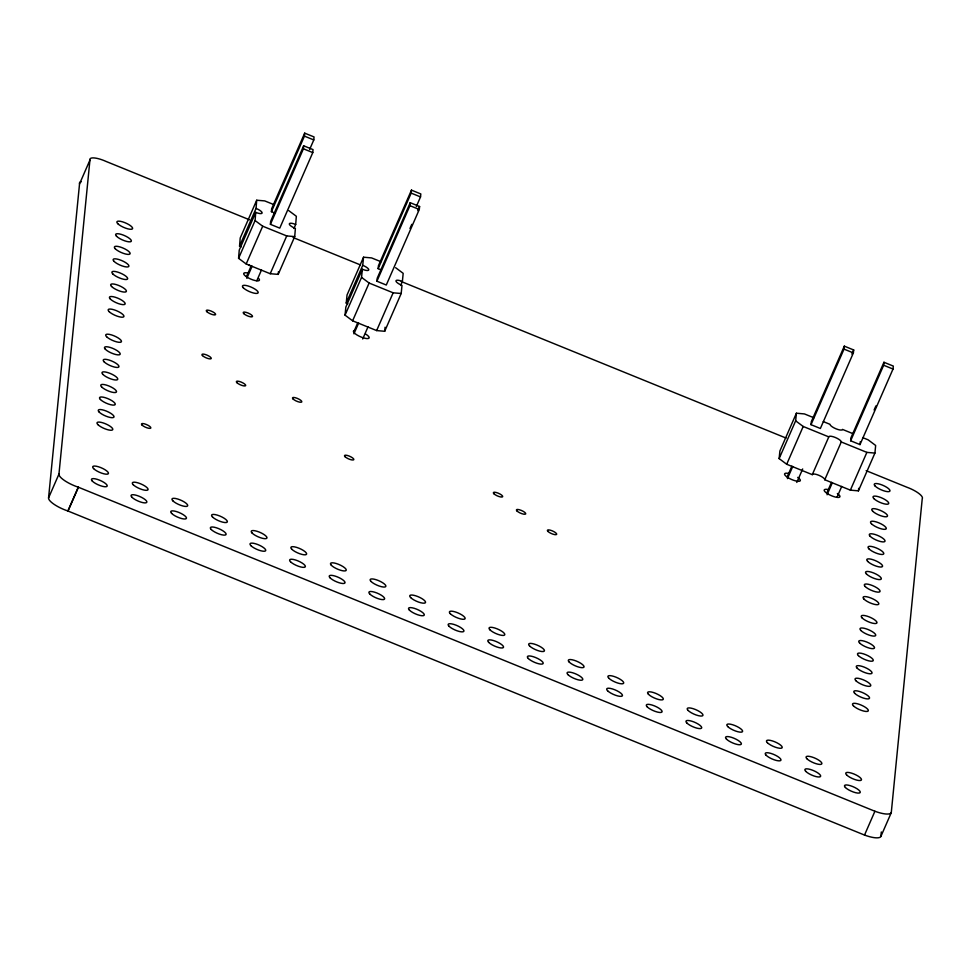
<?xml version="1.0" encoding="UTF-8"?>
<svg xmlns="http://www.w3.org/2000/svg" width="971" height="971" viewBox="0 0 971 971"><rect width="100%" height="100%" fill="white"/><g stroke="black" fill="none" stroke-linecap="round" stroke-linejoin="round"><path stroke-width="1.46" d="M288.751 210.634L296.349 216.278L295.694 224.447A6.761 1.893 23.6 0 0 289.297 223.913A6.761 1.893 23.6 0 0 295.378 228.44L294.723 236.608L278.216 274.38L270.217 273.713L246.185 263.978L238.575 258.335L239.23 250.166L255.737 212.382A6.761 1.893 23.6 0 0 262.146 212.916A6.761 1.893 23.6 0 0 256.053 208.401L256.708 200.232L264.719 200.9L274.065 204.687M241.16 246.901A6.761 1.893 23.6 0 0 239.558 246.173L240.213 238.004L256.708 200.232M238.575 258.335L255.082 220.551L255.737 212.382M270.411 224.337L270.654 221.352L303.656 145.796L313.026 149.595L312.783 152.581L279.769 228.136L270.411 224.337L303.413 148.794L303.656 145.796M275.436 213.317L271.419 211.69L271.662 208.704L304.676 133.148L314.034 136.935L313.791 139.933L309.591 149.546M278.216 274.38L278.434 271.662M271.419 211.69L304.433 136.134L304.676 133.148M866.156 470.656L906.89 487.224A15.184 4.26 23.6 0 1 922.244 498.693L891.269 812.691L880.867 836.48A19.444 5.462 23.6 0 1 864.518 835.06L67.873 510.977A17.442 4.891 23.6 0 1 48.562 497.892L79.537 183.907A15.184 4.26 23.6 0 1 79.974 182.305M48.562 497.892L58.952 474.091L89.927 160.106A15.184 4.26 23.6 0 1 106.276 161.526L249.547 219.81M395.622 267.693L403.183 273.337L402.382 281.444A6.761 1.893 23.6 0 0 395.937 280.886A6.761 1.893 23.6 0 0 401.994 285.401L401.193 293.509L384.686 331.281L376.639 330.577L352.607 320.806L345.045 315.162L345.846 307.054L362.353 269.27A6.761 1.893 23.6 0 0 368.786 269.841A6.761 1.893 23.6 0 0 362.741 265.314L363.542 257.206L371.59 257.91L380.935 261.709M347.849 303.814A6.761 1.893 23.6 0 0 346.246 303.098L347.035 294.99L363.542 257.206M345.045 315.162L361.552 277.378L362.353 269.27M376.918 281.214L377.209 278.252L410.223 202.696L419.581 206.507L419.29 209.469L386.288 285.025L376.918 281.214L409.932 205.67L410.223 202.696M380.838 269.744L378.156 268.664L378.447 265.69L411.461 190.134L420.819 193.945L420.528 196.919L416.328 206.532M384.686 331.281L385.086 327.227M378.156 268.664L411.17 193.108L411.461 190.134M862.721 437.63L868.11 439.814L875.66 445.471L874.92 453.081L858.413 490.853L850.365 490.149L824.767 479.747A6.761 1.893 23.6 0 0 818.723 475.232A6.761 1.893 23.6 0 0 812.29 474.661L786.704 464.259L779.143 458.603L779.895 450.993L796.402 413.221L804.437 413.925L813.868 417.761M779.143 458.603L795.65 420.831L796.402 413.221M811.016 424.667L811.307 421.705L844.309 346.149L853.679 349.961L853.375 352.922L820.374 428.478L811.016 424.667L844.017 349.111L844.309 346.149M850.645 440.785L850.936 437.824L883.95 362.268L893.308 366.079L893.017 369.041L860.003 444.597L850.645 440.785L883.659 365.242L883.95 362.268M860.003 444.597L860.294 441.635M858.413 490.853L858.655 488.316M880.867 836.48L881.316 831.953M79.537 183.907L89.927 160.106M67.873 510.977L78.275 487.175A17.442 4.891 23.6 0 1 58.952 474.091M68.031 511.037L78.433 487.248M239.558 246.173L256.053 208.401M246.185 263.978L262.692 226.207L255.082 220.551M246.488 276.674L251.198 265.872M246.828 278.313L252.132 266.163M256.781 280.753L261.502 269.962M270.217 273.713L286.724 235.929L294.723 236.608M293.934 228.501L295.694 224.447M346.246 303.098L362.741 265.314M352.607 320.806L369.114 283.034L361.552 277.378M353.638 332.216L357.765 322.773M353.93 333.83L358.651 323.04M409.98 228.488L411.777 224.362M417.785 210.622L419.581 206.507M362.705 338.988L368.009 326.851M376.639 330.577L393.146 292.805L401.193 293.509M400.61 285.486L402.382 281.444M786.704 464.259L803.199 426.475L795.65 420.831M787.141 477.016L791.851 466.226M787.432 478.63L792.737 466.493M851.87 354.075L853.679 349.961M796.79 482.441L802.689 468.944M812.29 474.661L828.797 436.889A6.761 1.893 23.6 0 1 835.23 437.448A6.761 1.893 23.6 0 1 841.274 441.963L866.872 452.377L874.92 453.081M824.767 479.747L841.274 441.963M826.77 493.134L831.492 482.344M827.074 494.761L832.378 482.611M874.106 410.041L875.903 405.914M837.014 497.213L841.736 486.422M850.365 490.149L866.872 452.377M864.518 835.06L874.92 811.258A19.444 5.462 23.6 0 0 891.269 812.691M304.433 136.134L313.791 139.933M303.413 148.794L312.783 152.581M262.692 226.207L286.724 235.929M844.017 349.111L853.375 352.922M883.659 365.242L893.017 369.041M411.17 193.108L420.528 196.919M409.932 205.67L419.29 209.469M823.299 421.596L830.035 424.327A6.761 1.893 23.6 0 0 836.08 428.842A6.761 1.893 23.6 0 0 842.512 429.413L853.291 433.794M803.199 426.475L828.797 436.889M293.084 237.531L360.508 264.949M401.241 281.517L786.097 438.079M369.114 283.034L393.146 292.805M78.275 487.175L874.92 811.258M258.553 278.337A8.593 2.415 23.6 0 1 255.312 280.595A8.593 2.415 23.6 0 1 244.571 275.266A8.593 2.415 23.6 0 1 247.811 273.021M251.198 266.163A8.593 2.415 23.6 0 1 248.625 264.804M365.472 333.951A8.593 2.415 23.6 0 1 368.033 338.563A8.593 2.415 23.6 0 1 357.122 335.068A8.593 2.415 23.6 0 1 354.561 330.468M797.713 477.38A8.593 2.415 23.6 0 1 797.713 481.288A8.593 2.415 23.6 0 1 785.94 476.154A8.593 2.415 23.6 0 1 788.695 473.46M837.354 493.511A8.593 2.415 23.6 0 1 837.342 497.407A8.593 2.415 23.6 0 1 825.568 492.285A8.593 2.415 23.6 0 1 828.324 489.578M80.314 182.099A15.184 4.26 23.6 0 1 81.212 181.82M236.9 382.659A5.073 1.42 23.6 0 0 245.008 385.948A5.073 1.42 23.6 0 0 241.172 382.076A5.073 1.42 23.6 0 0 236.9 382.659M243.721 313.572A5.073 1.42 23.6 0 0 251.829 316.874A5.073 1.42 23.6 0 0 247.993 313.002A5.073 1.42 23.6 0 0 243.721 313.572M206.811 311.63A5.073 1.42 23.6 0 0 214.919 314.92A5.073 1.42 23.6 0 0 211.083 311.048A5.073 1.42 23.6 0 0 206.811 311.63M202.466 355.58A5.073 1.42 23.6 0 0 210.573 358.882A5.073 1.42 23.6 0 0 206.738 355.01A5.073 1.42 23.6 0 0 202.466 355.58M142.021 425.055A5.073 1.42 23.6 0 0 150.129 428.357A5.073 1.42 23.6 0 0 146.293 424.473A5.073 1.42 23.6 0 0 142.021 425.055M493.899 493.741A5.073 1.42 23.6 0 0 502.007 497.031A5.073 1.42 23.6 0 0 498.172 493.159A5.073 1.42 23.6 0 0 493.899 493.741M516.936 510.94A5.073 1.42 23.6 0 0 525.044 514.242A5.073 1.42 23.6 0 0 521.209 510.37A5.073 1.42 23.6 0 0 516.936 510.94M547.899 531.38A5.073 1.42 23.6 0 0 556.007 534.681A5.073 1.42 23.6 0 0 552.171 530.809A5.073 1.42 23.6 0 0 547.899 531.38M345.021 456.686A5.073 1.42 23.6 0 0 353.128 459.987A5.073 1.42 23.6 0 0 349.305 456.115A5.073 1.42 23.6 0 0 345.021 456.686M293.011 398.947A5.073 1.42 23.6 0 0 301.119 402.249A5.073 1.42 23.6 0 0 297.284 398.377A5.073 1.42 23.6 0 0 293.011 398.947M117.746 223.67A8.593 2.415 23.6 0 0 131.473 229.265A8.593 2.415 23.6 0 0 124.98 222.699A8.593 2.415 23.6 0 0 117.746 223.67M116.508 236.232A8.593 2.415 23.6 0 0 130.235 241.815A8.593 2.415 23.6 0 0 123.742 235.261A8.593 2.415 23.6 0 0 116.508 236.232M115.27 248.794A8.593 2.415 23.6 0 0 128.997 254.378A8.593 2.415 23.6 0 0 122.504 247.823A8.593 2.415 23.6 0 0 115.27 248.794M114.032 261.357A8.593 2.415 23.6 0 0 127.759 266.94A8.593 2.415 23.6 0 0 121.266 260.374A8.593 2.415 23.6 0 0 114.032 261.357M112.782 273.907A8.593 2.415 23.6 0 0 126.521 279.502A8.593 2.415 23.6 0 0 120.028 272.936A8.593 2.415 23.6 0 0 112.782 273.907M111.544 286.469A8.593 2.415 23.6 0 0 125.283 292.053A8.593 2.415 23.6 0 0 118.79 285.498A8.593 2.415 23.6 0 0 111.544 286.469M110.306 299.032A8.593 2.415 23.6 0 0 124.033 304.615A8.593 2.415 23.6 0 0 117.54 298.061A8.593 2.415 23.6 0 0 110.306 299.032M109.068 311.594A8.593 2.415 23.6 0 0 122.795 317.177A8.593 2.415 23.6 0 0 116.302 310.611A8.593 2.415 23.6 0 0 109.068 311.594M106.592 336.706A8.593 2.415 23.6 0 0 120.319 342.302A8.593 2.415 23.6 0 0 113.825 335.735A8.593 2.415 23.6 0 0 106.592 336.706M105.354 349.269A8.593 2.415 23.6 0 0 119.081 354.852A8.593 2.415 23.6 0 0 112.587 348.298A8.593 2.415 23.6 0 0 105.354 349.269M104.115 361.831A8.593 2.415 23.6 0 0 117.843 367.414A8.593 2.415 23.6 0 0 111.349 360.86A8.593 2.415 23.6 0 0 104.115 361.831M102.877 374.393A8.593 2.415 23.6 0 0 116.605 379.977A8.593 2.415 23.6 0 0 110.111 373.41A8.593 2.415 23.6 0 0 102.877 374.393M101.639 386.944A8.593 2.415 23.6 0 0 115.367 392.539A8.593 2.415 23.6 0 0 108.873 385.973A8.593 2.415 23.6 0 0 101.639 386.944M100.401 399.506A8.593 2.415 23.6 0 0 114.129 405.089A8.593 2.415 23.6 0 0 107.635 398.535A8.593 2.415 23.6 0 0 100.401 399.506M99.151 412.068A8.593 2.415 23.6 0 0 112.891 417.651A8.593 2.415 23.6 0 0 106.397 411.097A8.593 2.415 23.6 0 0 99.151 412.068M97.913 424.63A8.593 2.415 23.6 0 0 111.653 430.214A8.593 2.415 23.6 0 0 105.159 423.647A8.593 2.415 23.6 0 0 97.913 424.63M853.436 705.856A8.593 2.415 23.6 0 0 867.164 711.44A8.593 2.415 23.6 0 0 860.682 704.873A8.593 2.415 23.6 0 0 853.436 705.856M854.674 693.294A8.593 2.415 23.6 0 0 868.414 698.877A8.593 2.415 23.6 0 0 861.92 692.323A8.593 2.415 23.6 0 0 854.674 693.294M855.912 680.732A8.593 2.415 23.6 0 0 869.652 686.315A8.593 2.415 23.6 0 0 863.158 679.761A8.593 2.415 23.6 0 0 855.912 680.732M857.162 668.169A8.593 2.415 23.6 0 0 870.89 673.765A8.593 2.415 23.6 0 0 864.396 667.198A8.593 2.415 23.6 0 0 857.162 668.169M858.4 655.619A8.593 2.415 23.6 0 0 872.128 661.202A8.593 2.415 23.6 0 0 865.634 654.636A8.593 2.415 23.6 0 0 858.4 655.619M859.638 643.057A8.593 2.415 23.6 0 0 873.366 648.64A8.593 2.415 23.6 0 0 866.872 642.074A8.593 2.415 23.6 0 0 859.638 643.057M860.876 630.495A8.593 2.415 23.6 0 0 874.604 636.078A8.593 2.415 23.6 0 0 868.11 629.524A8.593 2.415 23.6 0 0 860.876 630.495M862.114 617.932A8.593 2.415 23.6 0 0 875.842 623.516A8.593 2.415 23.6 0 0 869.348 616.961A8.593 2.415 23.6 0 0 862.114 617.932M863.972 599.095A8.593 2.415 23.6 0 0 877.699 604.678A8.593 2.415 23.6 0 0 871.205 598.124A8.593 2.415 23.6 0 0 863.972 599.095M865.21 586.533A8.593 2.415 23.6 0 0 878.937 592.116A8.593 2.415 23.6 0 0 872.443 585.562A8.593 2.415 23.6 0 0 865.21 586.533M866.448 573.982A8.593 2.415 23.6 0 0 880.175 579.566A8.593 2.415 23.6 0 0 873.682 572.999A8.593 2.415 23.6 0 0 866.448 573.982M867.686 561.42A8.593 2.415 23.6 0 0 881.425 567.003A8.593 2.415 23.6 0 0 874.932 560.437A8.593 2.415 23.6 0 0 867.686 561.42M868.924 548.858A8.593 2.415 23.6 0 0 882.663 554.441A8.593 2.415 23.6 0 0 876.17 547.887A8.593 2.415 23.6 0 0 868.924 548.858M870.174 536.295A8.593 2.415 23.6 0 0 883.901 541.879A8.593 2.415 23.6 0 0 877.408 535.324A8.593 2.415 23.6 0 0 870.174 536.295M871.412 523.733A8.593 2.415 23.6 0 0 885.139 529.329A8.593 2.415 23.6 0 0 878.646 522.762A8.593 2.415 23.6 0 0 871.412 523.733M872.65 511.183A8.593 2.415 23.6 0 0 886.377 516.766A8.593 2.415 23.6 0 0 879.884 510.2A8.593 2.415 23.6 0 0 872.65 511.183M92.342 481.143A8.593 2.415 23.6 0 0 106.07 486.726A8.593 2.415 23.6 0 0 99.576 480.172A8.593 2.415 23.6 0 0 92.342 481.143M93.58 468.592A8.593 2.415 23.6 0 0 107.308 474.176A8.593 2.415 23.6 0 0 100.814 467.609A8.593 2.415 23.6 0 0 93.58 468.592M131.971 497.273A8.593 2.415 23.6 0 0 145.711 502.857A8.593 2.415 23.6 0 0 139.217 496.29A8.593 2.415 23.6 0 0 131.971 497.273M133.209 484.711A8.593 2.415 23.6 0 0 146.949 490.294A8.593 2.415 23.6 0 0 140.455 483.74A8.593 2.415 23.6 0 0 133.209 484.711M171.612 513.392A8.593 2.415 23.6 0 0 185.34 518.975A8.593 2.415 23.6 0 0 178.846 512.421A8.593 2.415 23.6 0 0 171.612 513.392M172.85 500.83A8.593 2.415 23.6 0 0 186.578 506.413A8.593 2.415 23.6 0 0 180.084 499.859A8.593 2.415 23.6 0 0 172.85 500.83M211.241 529.511A8.593 2.415 23.6 0 0 224.969 535.106A8.593 2.415 23.6 0 0 218.475 528.54A8.593 2.415 23.6 0 0 211.241 529.511M212.479 516.96A8.593 2.415 23.6 0 0 226.207 522.544A8.593 2.415 23.6 0 0 219.713 515.977A8.593 2.415 23.6 0 0 212.479 516.96M250.882 545.641A8.593 2.415 23.6 0 0 264.61 551.225A8.593 2.415 23.6 0 0 258.116 544.67A8.593 2.415 23.6 0 0 250.882 545.641M252.12 533.079A8.593 2.415 23.6 0 0 265.848 538.662A8.593 2.415 23.6 0 0 259.354 532.108A8.593 2.415 23.6 0 0 252.12 533.079M290.511 561.76A8.593 2.415 23.6 0 0 304.239 567.343A8.593 2.415 23.6 0 0 297.745 560.789A8.593 2.415 23.6 0 0 290.511 561.76M291.749 549.198A8.593 2.415 23.6 0 0 305.477 554.793A8.593 2.415 23.6 0 0 298.983 548.227A8.593 2.415 23.6 0 0 291.749 549.198M330.14 577.891A8.593 2.415 23.6 0 0 343.88 583.474A8.593 2.415 23.6 0 0 337.386 576.908A8.593 2.415 23.6 0 0 330.14 577.891M331.378 565.328A8.593 2.415 23.6 0 0 345.118 570.912A8.593 2.415 23.6 0 0 338.624 564.357A8.593 2.415 23.6 0 0 331.378 565.328M369.781 594.009A8.593 2.415 23.6 0 0 383.509 599.593A8.593 2.415 23.6 0 0 377.015 593.038A8.593 2.415 23.6 0 0 369.781 594.009M371.019 581.447A8.593 2.415 23.6 0 0 384.747 587.03A8.593 2.415 23.6 0 0 378.253 580.476A8.593 2.415 23.6 0 0 371.019 581.447M409.41 610.128A8.593 2.415 23.6 0 0 423.138 615.723A8.593 2.415 23.6 0 0 416.644 609.157A8.593 2.415 23.6 0 0 409.41 610.128M410.648 597.578A8.593 2.415 23.6 0 0 424.376 603.161A8.593 2.415 23.6 0 0 417.894 596.595A8.593 2.415 23.6 0 0 410.648 597.578M449.051 626.259A8.593 2.415 23.6 0 0 462.779 631.842A8.593 2.415 23.6 0 0 456.285 625.275A8.593 2.415 23.6 0 0 449.051 626.259M450.289 613.696A8.593 2.415 23.6 0 0 464.017 619.28A8.593 2.415 23.6 0 0 457.523 612.725A8.593 2.415 23.6 0 0 450.289 613.696M488.68 642.377A8.593 2.415 23.6 0 0 502.408 647.96A8.593 2.415 23.6 0 0 495.914 641.406A8.593 2.415 23.6 0 0 488.68 642.377M489.918 629.815A8.593 2.415 23.6 0 0 503.646 635.41A8.593 2.415 23.6 0 0 497.152 628.844A8.593 2.415 23.6 0 0 489.918 629.815M528.309 658.508A8.593 2.415 23.6 0 0 542.049 664.091A8.593 2.415 23.6 0 0 535.555 657.525A8.593 2.415 23.6 0 0 528.309 658.508M529.559 645.946A8.593 2.415 23.6 0 0 543.287 651.529A8.593 2.415 23.6 0 0 536.793 644.962A8.593 2.415 23.6 0 0 529.559 645.946M567.95 674.627A8.593 2.415 23.6 0 0 581.678 680.21A8.593 2.415 23.6 0 0 575.184 673.656A8.593 2.415 23.6 0 0 567.95 674.627M569.188 662.064A8.593 2.415 23.6 0 0 582.916 667.647A8.593 2.415 23.6 0 0 576.422 661.093A8.593 2.415 23.6 0 0 569.188 662.064M607.579 690.745A8.593 2.415 23.6 0 0 621.306 696.341A8.593 2.415 23.6 0 0 614.813 689.774A8.593 2.415 23.6 0 0 607.579 690.745M608.817 678.195A8.593 2.415 23.6 0 0 622.557 683.778A8.593 2.415 23.6 0 0 616.063 677.212A8.593 2.415 23.6 0 0 608.817 678.195M647.22 706.876A8.593 2.415 23.6 0 0 660.948 712.459A8.593 2.415 23.6 0 0 654.454 705.893A8.593 2.415 23.6 0 0 647.22 706.876M648.458 694.314A8.593 2.415 23.6 0 0 662.186 699.897A8.593 2.415 23.6 0 0 655.692 693.343A8.593 2.415 23.6 0 0 648.458 694.314M686.849 722.994A8.593 2.415 23.6 0 0 700.577 728.578A8.593 2.415 23.6 0 0 694.083 722.023A8.593 2.415 23.6 0 0 686.849 722.994M688.087 710.432A8.593 2.415 23.6 0 0 701.815 716.028A8.593 2.415 23.6 0 0 695.321 709.461A8.593 2.415 23.6 0 0 688.087 710.432M726.478 739.125A8.593 2.415 23.6 0 0 740.218 744.708A8.593 2.415 23.6 0 0 733.724 738.142A8.593 2.415 23.6 0 0 726.478 739.125M727.728 726.563A8.593 2.415 23.6 0 0 741.456 732.146A8.593 2.415 23.6 0 0 734.962 725.58A8.593 2.415 23.6 0 0 727.728 726.563M766.119 755.244A8.593 2.415 23.6 0 0 779.847 760.827A8.593 2.415 23.6 0 0 773.353 754.273A8.593 2.415 23.6 0 0 766.119 755.244M767.357 742.681A8.593 2.415 23.6 0 0 781.085 748.265A8.593 2.415 23.6 0 0 774.591 741.71A8.593 2.415 23.6 0 0 767.357 742.681M805.748 771.362A8.593 2.415 23.6 0 0 819.475 776.958A8.593 2.415 23.6 0 0 812.994 770.391A8.593 2.415 23.6 0 0 805.748 771.362M806.986 758.812A8.593 2.415 23.6 0 0 820.726 764.395A8.593 2.415 23.6 0 0 814.232 757.829A8.593 2.415 23.6 0 0 806.986 758.812M845.389 787.493A8.593 2.415 23.6 0 0 859.117 793.076A8.593 2.415 23.6 0 0 852.623 786.51A8.593 2.415 23.6 0 0 845.389 787.493M846.627 774.931A8.593 2.415 23.6 0 0 860.355 780.514A8.593 2.415 23.6 0 0 853.861 773.96A8.593 2.415 23.6 0 0 846.627 774.931M243.333 287.829A8.593 2.415 23.6 0 0 257.06 293.412A8.593 2.415 23.6 0 0 250.567 286.858A8.593 2.415 23.6 0 0 243.333 287.829M875.126 486.058A8.593 2.415 23.6 0 0 888.853 491.642A8.593 2.415 23.6 0 0 882.36 485.087A8.593 2.415 23.6 0 0 875.126 486.058M873.888 498.621A8.593 2.415 23.6 0 0 887.615 504.204A8.593 2.415 23.6 0 0 881.122 497.65A8.593 2.415 23.6 0 0 873.888 498.621"/></g></svg>
